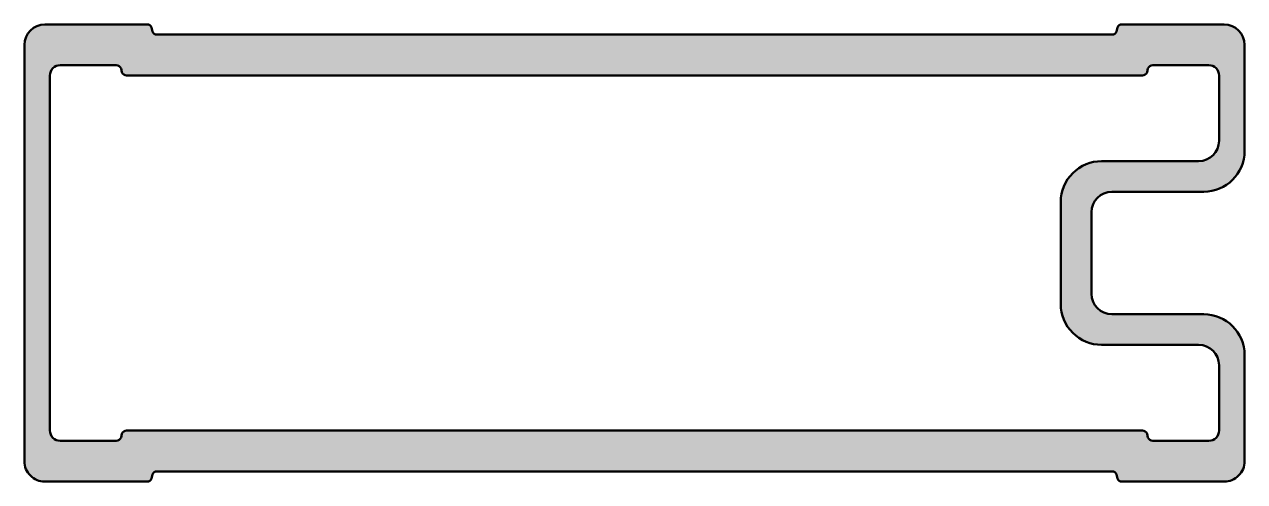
# Model space of a CAD drawing. Extents: x 7 to 126, y 2 to 47.
import ezdxf

# ---------------------------------------------------------------- set-up
doc = ezdxf.new("R2010")
doc.units = 0
doc.layers.add('0S-Alu contour', color=7, linetype='Continuous', lineweight=50)
doc.layers.add('0S-Alu hatch', color=252, linetype='Continuous', lineweight=25)

# ---------------------------------------------------------------- blocks, each defined once
blk = doc.blocks.new('351980.__402DE658_2C62_4479_9E6C_5D06DCF35729_')
at = {"layer": '0S-Alu hatch'}
h = blk.add_hatch(color=256, dxfattribs=at)
edge = h.paths.add_edge_path()
edge.add_ellipse((18.99725027915684, 46.79672710800767), major_axis=(-0.500016312277488, 0), ratio=1, start_angle=202.5016828839638, end_angle=269.99881305846463, ccw=False)
edge.add_line((19.4591994955459, 46.98808863502162), (19.53532177948145, 46.60539820533412))
edge.add_arc((19.99725951304013, 46.79674254691694), 0.4999991267403342, 202.500367087026, 270.0001288554013)
edge.add_line((19.99726063751367, 46.29674342017787), (113.497261591188, 46.29674342017787))
edge.add_arc((113.4972574734567, 46.79674753790917), 0.5000041177482466, 270.0004718533626, 337.4992507705329)
edge.add_line((113.9591985418716, 46.60539820533412), (114.0353246405044, 46.98808863502162))
edge.add_ellipse((114.4972573558433, 46.79675180377368), major_axis=(-0.4999916164221322, 0), ratio=1, start_angle=269.999514657116, end_angle=337.50020796677984, ccw=False)
edge.add_line((114.497261591188, 47.29674342017787), (124.497261591188, 47.29674342017786))
edge.add_ellipse((124.4972605253202, 45.29674235431005), major_axis=(-2.000001065868097, 0), ratio=1, start_angle=180.0000305455346, end_angle=269.99996946515284, ccw=False)
edge.add_line((126.497261591188, 45.2967434205509), (126.497261591188, 34.89674342017784))
edge.add_ellipse((122.4972566713303, 34.8967483400355), major_axis=(-4.000004919860684, 0), ratio=1, start_angle=90.00007047168327, end_angle=179.9999295339279, ccw=False)
edge.add_line((122.497261591188, 30.89674342017784), (113.497261591188, 30.89674342017784))
edge.add_arc((113.4972738562306, 28.89673115513517), 2.000012265080278, 90.00035136543553, 179.9996486340225)
edge.add_line((111.497261591188, 28.89674342019676), (111.497261591188, 20.89674342017784))
edge.add_arc((113.4972738562306, 20.89675568522051), 2.000012265080278, 180.0003513659775, 269.9996486345644)
edge.add_line((113.497261591188, 18.89674342017784), (122.497261591188, 18.89674342017784))
edge.add_ellipse((122.4972583599863, 14.89674018897622), major_axis=(-4.000003231202924, 0), ratio=1, start_angle=180.000046277367, end_angle=269.99995371648356, ccw=False)
edge.add_line((126.497261591188, 14.89674341974852), (126.497261591188, 4.496743420177864))
edge.add_ellipse((124.497268470488, 4.496736540877864), major_axis=(-1.999993120711828, 0), ratio=1, start_angle=89.99980292189412, end_angle=180.000197077516, ccw=False)
edge.add_line((124.497261591188, 2.496743420177864), (114.497261591188, 2.49674342017785))
edge.add_ellipse((114.4972519263986, 2.996724546202268), major_axis=(-0.4999811261178302, 0), ratio=1, start_angle=22.498515612979418, end_angle=90.00110754508461, ccw=False)
edge.add_line((114.0353246405044, 2.80540202003138), (113.9591985418716, 3.188084820324348))
edge.add_arc((113.497268403504, 2.996758025155855), 0.4999853950684176, 22.49884250134806, 90.00078065671738)
edge.add_line((113.497261591188, 3.496743420177864), (19.99726063751367, 3.496743420177864))
edge.add_arc((19.99725721254566, 2.99675010115402), 0.4999933190355746, 89.99960752233139, 157.5005507522459)
edge.add_line((19.53532177948145, 3.188084820324348), (19.4591994955459, 2.80540202003138))
edge.add_ellipse((18.99726433907712, 2.996736325248633), major_axis=(-0.4999929050844705, 0), ratio=1, start_angle=89.99957582605532, end_angle=157.500582448522, ccw=False)
edge.add_line((18.99726063751367, 2.496743420177864), (8.997260637513705, 2.496743420177864))
edge.add_ellipse((8.997258802762653, 4.496740631753601), major_axis=(-1.999997211576578, 0), ratio=1, start_angle=-7.988146410298214e-05, end_angle=90.00005256181919, ccw=False)
edge.add_line((6.997261591188021, 4.496743420138828), (6.997261591188035, 45.29674342017787))
edge.add_ellipse((8.997268659919914, 45.29673635144959), major_axis=(-2.00000706874437, 0), ratio=1, start_angle=270.00022982419637, end_angle=359.9997974954016, ccw=False)
edge.add_line((8.997260637513705, 47.29674342017787), (18.99726063751367, 47.29674342017786))
edge = h.paths.add_edge_path()
edge.add_line((116.497261591188, 42.29674342017787), (16.99726063751367, 42.29674342017787))
edge.add_ellipse((16.99725951304013, 42.79674254691694), major_axis=(-0.4999991267403342, 0), ratio=1, start_angle=22.500367087026007, end_angle=90.00012885540127, ccw=False)
edge.add_line((16.53532177948145, 42.60539820533412), (16.4591994955459, 42.98808863502162))
edge.add_arc((15.99725027915683, 42.79672710800766), 0.5000163122775052, 22.50168288396466, 89.99881305846343)
edge.add_line((15.99726063751367, 43.29674342017787), (10.4972606375137, 43.29674342017788))
edge.add_arc((10.49725858634249, 42.29674547134908), 0.9999979488308955, 89.99988247630566, 180.0001175234232)
edge.add_line((9.497260637513705, 42.2967434201826), (9.497260637513705, 7.496743420189119))
edge.add_arc((10.49725948916966, 7.496742271833824), 0.999998851656619, 179.9999342040127, 270.0000657953425)
edge.add_line((10.4972606375137, 6.496743420177864), (15.99726063751367, 6.496743420177864))
edge.add_arc((15.99726433907712, 6.996736325248633), 0.499992905084471, 269.9995758260552, 337.5005824485219)
edge.add_line((16.4591994955459, 6.80540202003138), (16.53532177948145, 7.188084820324348))
edge.add_ellipse((16.99725721254566, 6.99675010115402), major_axis=(-0.4999933190355746, 0), ratio=1, start_angle=269.9996075223314, end_angle=337.50055075224583, ccw=False)
edge.add_line((16.99726063751367, 7.496743420177864), (116.497261591188, 7.496743420177864))
edge.add_ellipse((116.497268403504, 6.996758025155855), major_axis=(-0.4999853950684176, 0), ratio=1, start_angle=202.4988425013481, end_angle=270.0007806567174, ccw=False)
edge.add_line((116.9591985418716, 7.188084820324348), (117.0353246405044, 6.80540202003138))
edge.add_arc((117.4972519263986, 6.996724546202273), 0.4999811261178281, 202.4985156129797, 270.0011075450845)
edge.add_line((117.497261591188, 6.496743420177856), (122.997261591188, 6.496743420177864))
edge.add_arc((122.9972663707885, 7.496738640577348), 0.999995220410906, 269.9997261477538, 360.0002738511411)
edge.add_line((123.997261591188, 7.496743420158575), (123.997261591188, 13.89674342055089))
edge.add_arc((121.9972605253202, 13.89674235431002), 2.000001065868104, 3.05455345667e-05, 89.99996946515245)
edge.add_line((121.997261591188, 15.89674342017784), (112.497261591188, 15.89674342017784))
edge.add_ellipse((112.4972486492298, 19.89673047821966), major_axis=(-3.999987058062761, 0), ratio=1, start_angle=-0.00018538097890541394, end_angle=90.00018538049528, ccw=False)
edge.add_line((108.497261591188, 19.8967434202116), (108.497261591188, 29.89674342014409))
edge.add_ellipse((112.4972486492298, 29.89675636213602), major_axis=(-3.999987058062761, 0), ratio=1, start_angle=-90.00018538049528, end_angle=0.00018538097890541394, ccw=False)
edge.add_line((112.497261591188, 33.89674342017784), (121.997261591188, 33.89674342017784))
edge.add_arc((121.9972605253202, 35.89674448604564), 2.000001065868076, 270.0000305348467, 359.9999694544654)
edge.add_line((123.997261591188, 35.89674341980476), (123.997261591188, 42.29674342017458))
edge.add_arc((122.9972672742998, 42.29674910328967), 0.9999943169043545, 359.9996743796407, 450.0003256201708)
edge.add_line((122.997261591188, 43.29674342017788), (117.497261591188, 43.29674342017788))
edge.add_arc((117.4972573558433, 42.79675180377369), 0.4999916164221263, 89.99951465711601, 157.5002079667806)
edge.add_line((117.0353246405044, 42.98808863502162), (116.9591985418716, 42.60539820533412))
edge.add_ellipse((116.4972574734567, 42.79674753790916), major_axis=(-0.5000041177482466, 0), ratio=1, start_angle=90.00047185336268, end_angle=157.4992507705329, ccw=False)
at = {"layer": '0S-Alu contour', "color": 7}
for points in [[(8.997260637513705, 47.29674342017787), (18.99726063751367, 47.29674342017786)], [(19.4591994955459, 46.98808863502162), (19.53532177948145, 46.60539820533412)], [(113.9591985418716, 46.60539820533412), (114.0353246405044, 46.98808863502162)], [(114.497261591188, 47.29674342017787), (124.497261591188, 47.29674342017786)], [(19.99726063751367, 46.29674342017787), (113.497261591188, 46.29674342017787)], [(6.997261591188021, 4.496743420138828), (6.997261591188035, 45.29674342017787)], [(126.497261591188, 45.2967434205509), (126.497261591188, 34.89674342017784)], [(15.99726063751367, 43.29674342017787), (10.4972606375137, 43.29674342017788)], [(122.997261591188, 43.29674342017788), (117.497261591188, 43.29674342017788)], [(9.497260637513705, 42.2967434201826), (9.497260637513705, 7.496743420189119)], [(16.53532177948145, 42.60539820533412), (16.4591994955459, 42.98808863502162)], [(116.497261591188, 42.29674342017787), (16.99726063751367, 42.29674342017787)], [(117.0353246405044, 42.98808863502162), (116.9591985418716, 42.60539820533412)], [(123.997261591188, 35.89674341980476), (123.997261591188, 42.29674342017458)], [(112.497261591188, 33.89674342017784), (121.997261591188, 33.89674342017784)], [(108.497261591188, 19.8967434202116), (108.497261591188, 29.89674342014409)], [(122.497261591188, 30.89674342017784), (113.497261591188, 30.89674342017784)], [(111.497261591188, 28.89674342019676), (111.497261591188, 20.89674342017784)], [(113.497261591188, 18.89674342017784), (122.497261591188, 18.89674342017784)], [(121.997261591188, 15.89674342017784), (112.497261591188, 15.89674342017784)], [(126.497261591188, 14.89674341974852), (126.497261591188, 4.496743420177864)], [(123.997261591188, 7.496743420158575), (123.997261591188, 13.89674342055089)], [(16.4591994955459, 6.80540202003138), (16.53532177948145, 7.188084820324348)], [(16.99726063751367, 7.496743420177864), (116.497261591188, 7.496743420177864)], [(116.9591985418716, 7.188084820324348), (117.0353246405044, 6.80540202003138)], [(10.4972606375137, 6.496743420177864), (15.99726063751367, 6.496743420177864)], [(117.497261591188, 6.496743420177856), (122.997261591188, 6.496743420177864)], [(18.99726063751367, 2.496743420177864), (8.997260637513705, 2.496743420177864)], [(19.53532177948145, 3.188084820324348), (19.4591994955459, 2.80540202003138)], [(113.497261591188, 3.496743420177864), (19.99726063751367, 3.496743420177864)], [(114.0353246405044, 2.80540202003138), (113.9591985418716, 3.188084820324348)], [(124.497261591188, 2.496743420177864), (114.497261591188, 2.49674342017785)]]:
    blk.add_lwpolyline(points, dxfattribs=at)
at = {"layer": '0S-Alu contour', "color": 7, "extrusion": (0, 0, -1)}
for centre, radius, start, end in [((-8.997268659919914, 45.29673635144959), 2.00000706874437, 0.0002025045984199, 89.9997701758036), ((-18.99725027915684, 46.79672710800767), 0.500016312277488, 90.00118694153537, 157.4983171160362), ((-114.4972573558433, 46.79675180377368), 0.4999916164221322, 22.49979203322016, 90.000485342884), ((-124.4972605253202, 45.29674235431005), 2.000001065868097, 90.00003053484716, 179.9999694544654), ((-16.99725951304013, 42.79674254691694), 0.4999991267403342, 269.9998711445987, 337.499632912974), ((-116.4972574734567, 42.79674753790916), 0.5000041177482466, 202.5007492294671, 269.9995281466373), ((-122.4972566713303, 34.8967483400355), 4.000004919860684, 180.0000704660723, 269.9999295283167), ((-112.4972486492298, 29.89675636213602), 3.999987058062761, 359.9998146190211, 90.00018538049531), ((-112.4972486492298, 19.89673047821966), 3.999987058062761, 269.9998146195047, 0.000185380978886), ((-122.4972583599863, 14.89674018897622), 4.000003231202924, 90.00004628351645, 179.999953722633), ((-16.99725721254566, 6.99675010115402), 0.4999933190355746, 22.49944924775414, 90.0003924776686), ((-116.497268403504, 6.996758025155855), 0.4999853950684176, 89.9992193432826, 157.5011574986519), ((-8.997258802762653, 4.496740631753601), 1.999997211576578, 269.9999474381808, 7.98814641159e-05), ((-124.497268470488, 4.496736540877864), 1.999993120711828, 179.999802922484, 270.0001970781059), ((-18.99726433907712, 2.996736325248633), 0.4999929050844705, 202.4994175514781, 270.0004241739447), ((-114.4972519263986, 2.996724546202268), 0.4999811261178302, 269.9988924549154, 337.5014843870206)]:
    blk.add_arc(centre, radius, start, end, dxfattribs=at)
at = {"layer": '0S-Alu contour', "color": 7}
for centre, radius, start, end in [((19.99725951304013, 46.79674254691694), 0.4999991267403342, 202.500367087026, 270.0001288554013), ((113.4972574734567, 46.79674753790917), 0.5000041177482466, 270.0004718533626, 337.4992507705329), ((10.49725858634249, 42.29674547134908), 0.9999979488308955, 89.99988247630566, 180.0001175234232), ((15.99725027915683, 42.79672710800766), 0.5000163122775052, 22.50168288396466, 89.99881305846343), ((117.4972573558433, 42.79675180377369), 0.4999916164221263, 89.99951465711601, 157.5002079667806), ((122.9972672742998, 42.29674910328967), 0.9999943169043545, 359.9996743796407, 90.00032562017086), ((121.9972605253202, 35.89674448604564), 2.000001065868076, 270.0000305348467, 359.9999694544654), ((113.4972738562306, 28.89673115513517), 2.000012265080278, 90.00035136543553, 179.9996486340225), ((113.4972738562306, 20.89675568522051), 2.000012265080278, 180.0003513659775, 269.9996486345644), ((121.9972605253202, 13.89674235431002), 2.000001065868104, 3.05455345667e-05, 89.99996946515245), ((10.49725948916966, 7.496742271833824), 0.999998851656619, 179.9999342040127, 270.0000657953425), ((122.9972663707885, 7.496738640577348), 0.999995220410906, 269.9997261477538, 0.0002738511410899), ((15.99726433907712, 6.996736325248633), 0.499992905084471, 269.9995758260552, 337.5005824485219), ((117.4972519263986, 6.996724546202273), 0.4999811261178281, 202.4985156129797, 270.0011075450845), ((19.99725721254566, 2.99675010115402), 0.4999933190355746, 89.99960752233139, 157.5005507522459), ((113.497268403504, 2.996758025155855), 0.4999853950684176, 22.49884250134806, 90.00078065671738)]:
    blk.add_arc(centre, radius, start, end, dxfattribs=at)
blk = doc.blocks.new('351980.__201D86A8_F5EB_4066_A051_73D78063D9A0_')
at = {"layer": '0S-Alu contour', "color": 7}
blk.add_blockref('351980.__402DE658_2C62_4479_9E6C_5D06DCF35729_', (0, 0), dxfattribs=at)

msp = doc.modelspace()

# ---------------------------------------------------------------- block references
at = {"layer": '0S-Alu contour', "color": 7}
msp.add_blockref('351980.__201D86A8_F5EB_4066_A051_73D78063D9A0_', (0, 0), dxfattribs=at)

doc.saveas('drawing.dxf')
